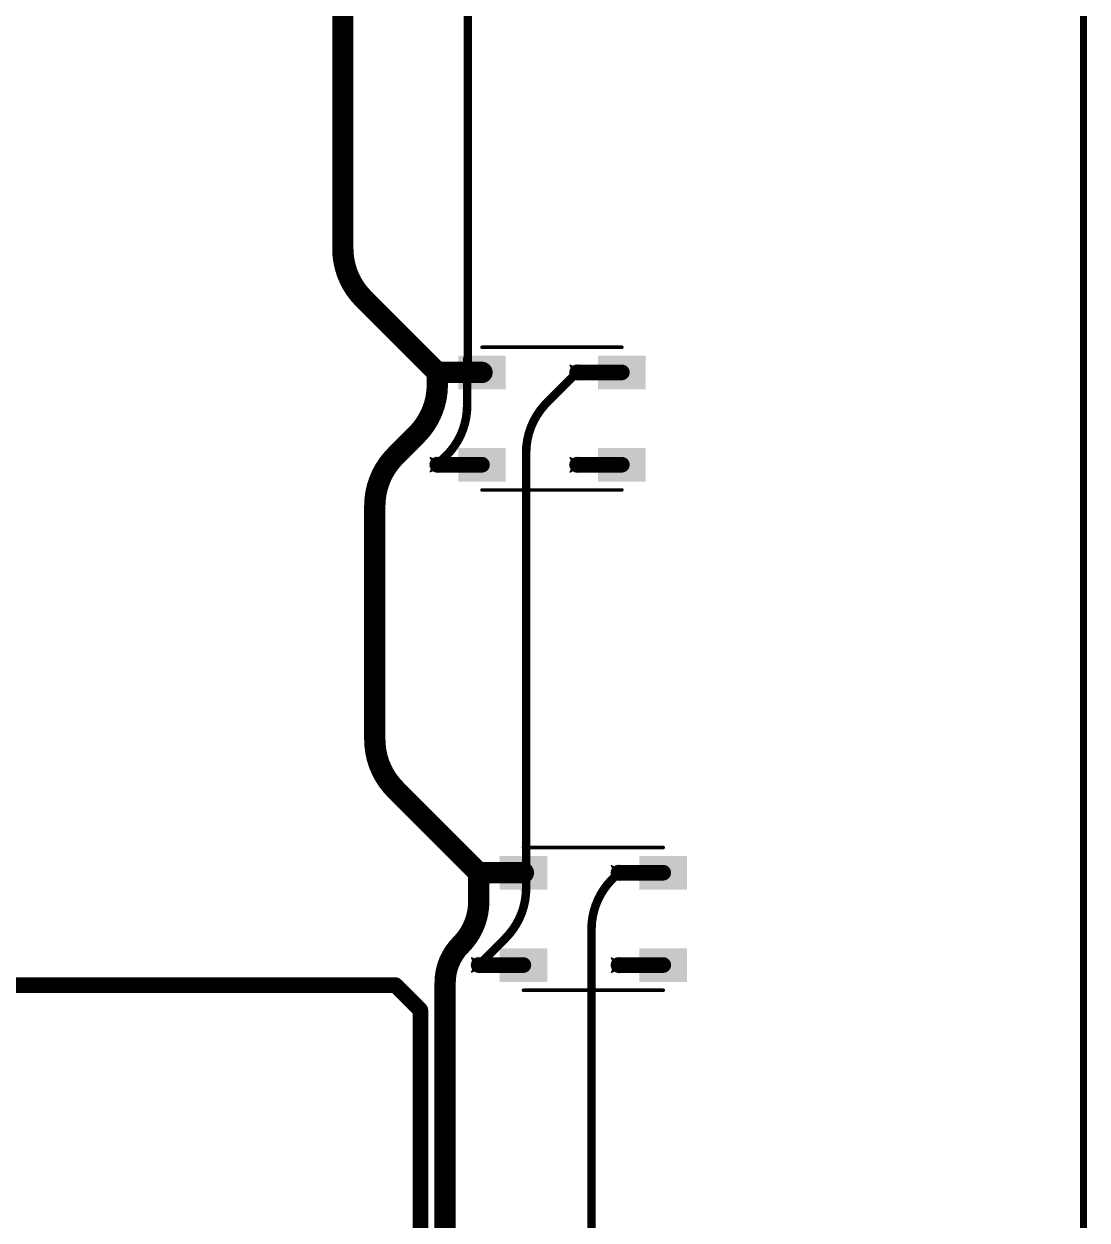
# Model space of a CAD drawing. Header units: inches. Extents: x -11 to 1110, y -7 to 455.
# Drawn here: x 666.12 to 704.13, y 138.9 to 181.66 of the extents above; entities that cross this region are included whole.
import ezdxf

# ---------------------------------------------------------------- set-up
doc = ezdxf.new("R2010")
doc.units = ezdxf.units.IN
for name, color, linetype in [('Board_outline', 216, 'Continuous'), ('Bottom Layer', 5, 'Continuous'), ('Drill Drawing', 1, 'Continuous'), ('Top Layer', 1, 'Continuous'), ('Top Overlay', 2, 'Continuous'), ('Top Paste', 8, 'Continuous'), ('Top Solder', 216, 'Continuous'), ('Via Holes', 16, 'Continuous')]:
    doc.layers.add(name, color=color, linetype=linetype)

# ---------------------------------------------------------------- blocks, each defined once
blk = doc.blocks.new('WS2812B_B_W_167')
at = {"layer": 'Top Layer'}
for points in [[(-3.24999985, 2.15000078), (-1.75000031, 2.15000078), (-1.75000031, 1.15000278), (-3.24999985, 1.15000278)], [(3.24999985, 1.15000278), (1.75000031, 1.15000278), (1.75000031, 2.15000078), (3.24999985, 2.15000078)], [(-3.24999985, -1.15000024), (-1.75000031, -1.15000024), (-1.75000031, -2.14999824), (-3.24999985, -2.14999824)], [(1.75000031, -1.15000024), (3.24999985, -1.15000024), (3.24999985, -2.14999824), (1.75000031, -2.14999824)]]:
    blk.add_hatch(color=1, dxfattribs=at).paths.add_polyline_path(points)
at = {"layer": 'Top Paste'}
for points in [[(-3.24999985, 2.15000078), (-1.75000031, 2.15000078), (-1.75000031, 1.15000278), (-3.24999985, 1.15000278)], [(3.24999985, 1.15000278), (1.75000031, 1.15000278), (1.75000031, 2.15000078), (3.24999985, 2.15000078)], [(-3.24999985, -1.15000024), (-1.75000031, -1.15000024), (-1.75000031, -2.14999824), (-3.24999985, -2.14999824)], [(1.75000031, -1.15000024), (3.24999985, -1.15000024), (3.24999985, -2.14999824), (1.75000031, -2.14999824)]]:
    blk.add_hatch(color=8, dxfattribs=at).paths.add_polyline_path(points)
at = {"layer": 'Top Solder'}
for points in [[(-3.35159985, 2.25160078), (-1.64840031, 2.25160078), (-1.64840031, 1.04840278), (-3.35159985, 1.04840278)], [(3.35159985, 1.04840278), (1.64840031, 1.04840278), (1.64840031, 2.25160078), (3.35159985, 2.25160078)], [(-3.35159985, -1.04840024), (-1.64840031, -1.04840024), (-1.64840031, -2.25159824), (-3.35159985, -2.25159824)], [(1.64840031, -1.04840024), (3.35159985, -1.04840024), (3.35159985, -2.25159824), (1.64840031, -2.25159824)]]:
    blk.add_hatch(color=216, dxfattribs=at).paths.add_polyline_path(points)
at = {"layer": 'Top Overlay'}
for points in [[(-2.50000008, 2.55080008, 0.127, 0.127, 0), (2.50000008, 2.55080008, 0.127, 0.127, 0)], [(-3.556, 1.8034, 0.254, 0.254, 0), (-3.429, 1.6764, 0.254, 0.254, 0)], [(-3.556, 1.5494, 0.254, 0.254, 0), (-3.556, 1.8034, 0.254, 0.254, 0)], [(-3.556, 1.5494, 0.254, 0.254, 0), (-3.429, 1.6764, 0.254, 0.254, 0)], [(-2.50000008, -2.55079754, 0.127, 0.127, 0), (2.50000008, -2.55079754, 0.127, 0.127, 0)]]:
    blk.add_lwpolyline(points, format="xyseb", dxfattribs=at)
for points in [[(-2.53175008, 2.55080008, 0.0635, 0.0635, 1), (-2.46825008, 2.55080008, 0.0635, 0.0635, 1)], [(2.46825008, 2.55080008, 0.0635, 0.0635, 1), (2.53175008, 2.55080008, 0.0635, 0.0635, 1)], [(-3.619499999999999, 1.8034, 0.127, 0.127, 1), (-3.4925, 1.8034, 0.127, 0.127, 1)], [(-3.619499999999999, 1.8034, 0.127, 0.127, 1), (-3.4925, 1.8034, 0.127, 0.127, 1)], [(-3.4925, 1.6764, 0.127, 0.127, 1), (-3.3655, 1.6764, 0.127, 0.127, 1)], [(-3.4925, 1.6764, 0.127, 0.127, 1), (-3.3655, 1.6764, 0.127, 0.127, 1)], [(-3.619499999999999, 1.5494, 0.127, 0.127, 1), (-3.4925, 1.5494, 0.127, 0.127, 1)], [(-3.619499999999999, 1.5494, 0.127, 0.127, 1), (-3.4925, 1.5494, 0.127, 0.127, 1)], [(-2.53175008, -2.55079754, 0.0635, 0.0635, 1), (-2.46825008, -2.55079754, 0.0635, 0.0635, 1)], [(2.46825008, -2.55079754, 0.0635, 0.0635, 1), (2.53175008, -2.55079754, 0.0635, 0.0635, 1)]]:
    blk.add_lwpolyline(points, format="xyseb", close=True, dxfattribs=at)
blk = doc.blocks.new('WS2812B_B_W_176')
at = {"layer": 'Top Layer'}
for points in [[(-3.24999985, 2.15000078), (-1.75000031, 2.15000078), (-1.75000031, 1.15000278), (-3.24999985, 1.15000278)], [(3.24999985, 1.15000278), (1.75000031, 1.15000278), (1.75000031, 2.15000078), (3.24999985, 2.15000078)], [(-3.24999985, -1.15000024), (-1.75000031, -1.15000024), (-1.75000031, -2.14999824), (-3.24999985, -2.14999824)], [(1.75000031, -1.15000024), (3.24999985, -1.15000024), (3.24999985, -2.14999824), (1.75000031, -2.14999824)]]:
    blk.add_hatch(color=1, dxfattribs=at).paths.add_polyline_path(points)
at = {"layer": 'Top Paste'}
for points in [[(-3.24999985, 2.15000078), (-1.75000031, 2.15000078), (-1.75000031, 1.15000278), (-3.24999985, 1.15000278)], [(3.24999985, 1.15000278), (1.75000031, 1.15000278), (1.75000031, 2.15000078), (3.24999985, 2.15000078)], [(-3.24999985, -1.15000024), (-1.75000031, -1.15000024), (-1.75000031, -2.14999824), (-3.24999985, -2.14999824)], [(1.75000031, -1.15000024), (3.24999985, -1.15000024), (3.24999985, -2.14999824), (1.75000031, -2.14999824)]]:
    blk.add_hatch(color=8, dxfattribs=at).paths.add_polyline_path(points)
at = {"layer": 'Top Solder'}
for points in [[(-3.35159985, 2.25160078), (-1.64840031, 2.25160078), (-1.64840031, 1.04840278), (-3.35159985, 1.04840278)], [(3.35159985, 1.04840278), (1.64840031, 1.04840278), (1.64840031, 2.25160078), (3.35159985, 2.25160078)], [(-3.35159985, -1.04840024), (-1.64840031, -1.04840024), (-1.64840031, -2.25159824), (-3.35159985, -2.25159824)], [(1.64840031, -1.04840024), (3.35159985, -1.04840024), (3.35159985, -2.25159824), (1.64840031, -2.25159824)]]:
    blk.add_hatch(color=216, dxfattribs=at).paths.add_polyline_path(points)
at = {"layer": 'Top Overlay'}
for points in [[(-2.50000008, 2.55080008, 0.127, 0.127, 0), (2.50000008, 2.55080008, 0.127, 0.127, 0)], [(-3.556, 1.8034, 0.254, 0.254, 0), (-3.429, 1.6764, 0.254, 0.254, 0)], [(-3.556, 1.5494, 0.254, 0.254, 0), (-3.556, 1.8034, 0.254, 0.254, 0)], [(-3.556, 1.5494, 0.254, 0.254, 0), (-3.429, 1.6764, 0.254, 0.254, 0)], [(-2.50000008, -2.55079754, 0.127, 0.127, 0), (2.50000008, -2.55079754, 0.127, 0.127, 0)]]:
    blk.add_lwpolyline(points, format="xyseb", dxfattribs=at)
for points in [[(-2.53175008, 2.55080008, 0.0635, 0.0635, 1), (-2.46825008, 2.55080008, 0.0635, 0.0635, 1)], [(2.46825008, 2.55080008, 0.0635, 0.0635, 1), (2.53175008, 2.55080008, 0.0635, 0.0635, 1)], [(-3.619499999999999, 1.8034, 0.127, 0.127, 1), (-3.4925, 1.8034, 0.127, 0.127, 1)], [(-3.619499999999999, 1.8034, 0.127, 0.127, 1), (-3.4925, 1.8034, 0.127, 0.127, 1)], [(-3.4925, 1.6764, 0.127, 0.127, 1), (-3.3655, 1.6764, 0.127, 0.127, 1)], [(-3.4925, 1.6764, 0.127, 0.127, 1), (-3.3655, 1.6764, 0.127, 0.127, 1)], [(-3.619499999999999, 1.5494, 0.127, 0.127, 1), (-3.4925, 1.5494, 0.127, 0.127, 1)], [(-3.619499999999999, 1.5494, 0.127, 0.127, 1), (-3.4925, 1.5494, 0.127, 0.127, 1)], [(-2.53175008, -2.55079754, 0.0635, 0.0635, 1), (-2.46825008, -2.55079754, 0.0635, 0.0635, 1)], [(2.46825008, -2.55079754, 0.0635, 0.0635, 1), (2.53175008, -2.55079754, 0.0635, 0.0635, 1)]]:
    blk.add_lwpolyline(points, format="xyseb", close=True, dxfattribs=at)

msp = doc.modelspace()

# ---------------------------------------------------------------- hatches: boundary and pattern name
at = {"layer": 'Bottom Layer'}
h = msp.add_hatch(color=5, dxfattribs=at)
edge = h.paths.add_edge_path()
edge.add_arc((680.89922748, 169.19984702), 0.2999994, 0, 360)
h = msp.add_hatch(color=5, dxfattribs=at)
edge = h.paths.add_edge_path()
edge.add_arc((685.8992276399999, 169.20662882), 0.2999994, 0, 360)
h = msp.add_hatch(color=5, dxfattribs=at)
edge = h.paths.add_edge_path()
edge.add_arc((680.89922748, 165.9066278), 0.2999994, 0, 360)
h = msp.add_hatch(color=5, dxfattribs=at)
edge = h.paths.add_edge_path()
edge.add_arc((685.8992276399999, 165.899846), 0.2999994, 0, 360)
h = msp.add_hatch(color=5, dxfattribs=at)
edge = h.paths.add_edge_path()
edge.add_arc((682.37858698, 151.3163598), 0.2999994, 0, 360)
h = msp.add_hatch(color=5, dxfattribs=at)
edge = h.paths.add_edge_path()
edge.add_arc((687.3785871399999, 151.3163598), 0.2999994, 0, 360)
h = msp.add_hatch(color=5, dxfattribs=at)
edge = h.paths.add_edge_path()
edge.add_arc((682.37858698, 148.02314058), 0.2999994, 0, 360)
h = msp.add_hatch(color=5, dxfattribs=at)
edge = h.paths.add_edge_path()
edge.add_arc((687.3785871399999, 148.01635878), 0.2999994, 0, 360)
at = {"layer": 'Top Layer'}
h = msp.add_hatch(color=1, dxfattribs=at)
edge = h.paths.add_edge_path()
edge.add_arc((680.89922748, 169.19984702), 0.2999994, 0, 360)
h = msp.add_hatch(color=1, dxfattribs=at)
edge = h.paths.add_edge_path()
edge.add_arc((685.8992276399999, 169.20662882), 0.2999994, 0, 360)
h = msp.add_hatch(color=1, dxfattribs=at)
edge = h.paths.add_edge_path()
edge.add_arc((680.89922748, 165.9066278), 0.2999994, 0, 360)
h = msp.add_hatch(color=1, dxfattribs=at)
edge = h.paths.add_edge_path()
edge.add_arc((685.8992276399999, 165.899846), 0.2999994, 0, 360)
h = msp.add_hatch(color=1, dxfattribs=at)
edge = h.paths.add_edge_path()
edge.add_arc((682.37858698, 151.3163598), 0.2999994, 0, 360)
h = msp.add_hatch(color=1, dxfattribs=at)
edge = h.paths.add_edge_path()
edge.add_arc((687.3785871399999, 151.3163598), 0.2999994, 0, 360)
h = msp.add_hatch(color=1, dxfattribs=at)
edge = h.paths.add_edge_path()
edge.add_arc((682.37858698, 148.02314058), 0.2999994, 0, 360)
h = msp.add_hatch(color=1, dxfattribs=at)
edge = h.paths.add_edge_path()
edge.add_arc((687.3785871399999, 148.01635878), 0.2999994, 0, 360)
at = {"layer": 'Via Holes'}
h = msp.add_hatch(color=7, dxfattribs=at)
edge = h.paths.add_edge_path()
edge.add_arc((680.89922748, 169.19984702), 0.1499997, 0, 360)
h = msp.add_hatch(color=7, dxfattribs=at)
edge = h.paths.add_edge_path()
edge.add_arc((685.8992276399999, 169.20662882), 0.1499997, 0, 360)
h = msp.add_hatch(color=7, dxfattribs=at)
edge = h.paths.add_edge_path()
edge.add_arc((680.89922748, 165.9066278), 0.1499997, 0, 360)
h = msp.add_hatch(color=7, dxfattribs=at)
edge = h.paths.add_edge_path()
edge.add_arc((685.8992276399999, 165.899846), 0.1499997, 0, 360)
h = msp.add_hatch(color=7, dxfattribs=at)
edge = h.paths.add_edge_path()
edge.add_arc((682.37858698, 151.3163598), 0.1499997, 0, 360)
h = msp.add_hatch(color=7, dxfattribs=at)
edge = h.paths.add_edge_path()
edge.add_arc((687.3785871399999, 151.3163598), 0.1499997, 0, 360)
h = msp.add_hatch(color=7, dxfattribs=at)
edge = h.paths.add_edge_path()
edge.add_arc((682.37858698, 148.02314058), 0.1499997, 0, 360)
h = msp.add_hatch(color=7, dxfattribs=at)
edge = h.paths.add_edge_path()
edge.add_arc((687.3785871399999, 148.01635878), 0.1499997, 0, 360)

# ---------------------------------------------------------------- linework, layer by layer
at = {"layer": 'Board_outline'}
msp.add_lwpolyline([(703.99999916, 0, 0.254, 0.254, 0), (703.99999916, 369.9999991399999, 0.254, 0.254, 0)], format="xyseb", dxfattribs=at)
at = {"layer": 'Bottom Layer'}
for points in [[(677.5196, 173.63157806, 0.7619999999999999, 0.7619999999999999, 0), (677.5196, 184.96714086, 0.7619999999999999, 0.7619999999999999, 0)], [(681.99, 169.6212, 0.3048, 0.3048, 0), (681.99, 184.4443225, 0.3048, 0.3048, 0)], [(678.26354822, 171.83552628, 0.7619999999999999, 0.7619999999999999, -0.198912367379658), (677.5196, 173.63157806, 0.7619999999999999, 0.7619999999999999, 0)], [(678.26354822, 171.83552628, 0.7619999999999999, 0.7619999999999999, 0), (680.89922748, 169.19984702, 0.7619999999999999, 0.7619999999999999, 0)], [(681.9646, 168.02410388, 0.3048, 0.3048, 0), (681.9646, 169.68252068, 0.3048, 0.3048, 0)], [(681.99, 169.6212, 0.3048, 0.3048, -0.198912367379658), (681.9646, 169.68252068, 0.3048, 0.3048, 0)], [(680.89922748, 168.76973104, 0.7619999999999999, 0.7619999999999999, 0), (680.89922748, 169.19984702, 0.7619999999999999, 0.7619999999999999, 0)], [(684.81674822, 168.1241494, 0.3048, 0.3048, 0), (685.8992276399999, 169.20662882, 0.3048, 0.3048, 0)], [(680.89922748, 168.76973104, 0.7619999999999999, 0.7619999999999999, -0.198912367379658), (680.1552792599999, 166.97367926, 0.7619999999999999, 0.7619999999999999, 0)], [(681.9646, 168.02410388, 0.3048, 0.3048, -0.198912367379658), (681.22065178, 166.2280521, 0.3048, 0.3048, 0)], [(684.0727999999999, 166.32809762, 0.3048, 0.3048, -0.1870053253833111), (684.73619974, 168.03981378, 0.3048, 0.3048, 0)], [(684.73619974, 168.03981378, 0.3048, 0.3048, -0.0006177255066691078), (684.74043392, 168.0444442, 0.3048, 0.3048, 0)], [(684.74043392, 168.0444442, 0.3048, 0.3048, -0.01086220972971773), (684.81674822, 168.1241494, 0.3048, 0.3048, 0)], [(679.40654822, 166.22494822, 0.7619999999999999, 0.7619999999999999, 0), (680.1552792599999, 166.97367926, 0.7619999999999999, 0.7619999999999999, 0)], [(678.6626, 164.42889644, 0.7619999999999999, 0.7619999999999999, -0.198912367379658), (679.40654822, 166.22494822, 0.7619999999999999, 0.7619999999999999, 0)], [(680.89922748, 165.9066278, 0.3048, 0.3048, 0), (681.22065178, 166.2280521, 0.3048, 0.3048, 0)], [(684.0727999999999, 150.76945716, 0.3048, 0.3048, 0), (684.0727999999999, 166.32809762, 0.3048, 0.3048, 0)], [(678.6626, 156.08445034, 0.7619999999999999, 0.7619999999999999, 0), (678.6626, 164.42889644, 0.7619999999999999, 0.7619999999999999, 0)], [(679.40654822, 154.28839856, 0.7619999999999999, 0.7619999999999999, -0.198912367379658), (678.6626, 156.08445034, 0.7619999999999999, 0.7619999999999999, 0)], [(679.40654822, 154.28839856, 0.7619999999999999, 0.7619999999999999, 0), (682.37858698, 151.3163598, 0.7619999999999999, 0.7619999999999999, 0)], [(682.37858698, 150.2937431, 0.7619999999999999, 0.7619999999999999, 0), (682.37858698, 151.3163598, 0.7619999999999999, 0.7619999999999999, 0)], [(687.15354822, 151.09132088, 0.3048, 0.3048, 0), (687.3785871399999, 151.3163598, 0.3048, 0.3048, 0)], [(686.4096, 149.2952691, 0.3048, 0.3048, -0.198912367379658), (687.15354822, 151.09132088, 0.3048, 0.3048, 0)], [(682.37858698, 150.2937431, 0.7619999999999999, 0.7619999999999999, -0.198912367379658), (681.736, 148.7424, 0.7619999999999999, 0.7619999999999999, 0)], [(684.0727999999999, 150.76945716, 0.3048, 0.3048, -0.198912367379658), (683.3288517799999, 148.97340538, 0.3048, 0.3048, 0)], [(686.4096, 132.1816, 0.3048, 0.3048, 0), (686.4096, 149.2952691, 0.3048, 0.3048, 0)], [(681.1772, 147.39333742, 0.7619999999999999, 0.7619999999999999, -0.198912367379658), (681.736, 148.7424, 0.7619999999999999, 0.7619999999999999, 0)], [(682.37858698, 148.02314058, 0.3048, 0.3048, 0), (683.3288517799999, 148.97340538, 0.3048, 0.3048, 0)], [(681.1772, 136.35600618, 0.7619999999999999, 0.7619999999999999, 0), (681.1772, 147.39333742, 0.7619999999999999, 0.7619999999999999, 0)]]:
    msp.add_lwpolyline(points, format="xyseb", dxfattribs=at)
for points in [[(677.3290999999999, 173.63157806, 0.3809999999999999, 0.3809999999999999, 1), (677.7101, 173.63157806, 0.3809999999999999, 0.3809999999999999, 1)], [(677.3290999999999, 173.63157806, 0.3809999999999999, 0.3809999999999999, 1), (677.7101, 173.63157806, 0.3809999999999999, 0.3809999999999999, 1)], [(678.07304822, 171.83552628, 0.3809999999999999, 0.3809999999999999, 1), (678.4540482199999, 171.83552628, 0.3809999999999999, 0.3809999999999999, 1)], [(678.07304822, 171.83552628, 0.3809999999999999, 0.3809999999999999, 1), (678.4540482199999, 171.83552628, 0.3809999999999999, 0.3809999999999999, 1)], [(681.8883999999999, 169.68252068, 0.1524, 0.1524, 1), (682.0408, 169.68252068, 0.1524, 0.1524, 1)], [(681.8883999999999, 169.68252068, 0.1524, 0.1524, 1), (682.0408, 169.68252068, 0.1524, 0.1524, 1)], [(681.9138, 169.6212, 0.1524, 0.1524, 1), (682.0662, 169.6212, 0.1524, 0.1524, 1)], [(681.9138, 169.6212, 0.1524, 0.1524, 1), (682.0662, 169.6212, 0.1524, 0.1524, 1)], [(680.70872748, 169.19984702, 0.3809999999999999, 0.3809999999999999, 1), (681.08972748, 169.19984702, 0.3809999999999999, 0.3809999999999999, 1)], [(680.70872748, 169.19984702, 0.3809999999999999, 0.3809999999999999, 1), (681.08972748, 169.19984702, 0.3809999999999999, 0.3809999999999999, 1)], [(685.82302764, 169.20662882, 0.1524, 0.1524, 1), (685.97542764, 169.20662882, 0.1524, 0.1524, 1)], [(680.70872748, 168.76973104, 0.3809999999999999, 0.3809999999999999, 1), (681.08972748, 168.76973104, 0.3809999999999999, 0.3809999999999999, 1)], [(680.70872748, 168.76973104, 0.3809999999999999, 0.3809999999999999, 1), (681.08972748, 168.76973104, 0.3809999999999999, 0.3809999999999999, 1)], [(681.8883999999999, 168.02410388, 0.1524, 0.1524, 1), (682.0408, 168.02410388, 0.1524, 0.1524, 1)], [(681.8883999999999, 168.02410388, 0.1524, 0.1524, 1), (682.0408, 168.02410388, 0.1524, 0.1524, 1)], [(684.65999974, 168.03981378, 0.1524, 0.1524, 1), (684.8123997399999, 168.03981378, 0.1524, 0.1524, 1)], [(684.65999974, 168.03981378, 0.1524, 0.1524, 1), (684.8123997399999, 168.03981378, 0.1524, 0.1524, 1)], [(684.66423392, 168.0444442, 0.1524, 0.1524, 1), (684.81663392, 168.0444442, 0.1524, 0.1524, 1)], [(684.66423392, 168.0444442, 0.1524, 0.1524, 1), (684.81663392, 168.0444442, 0.1524, 0.1524, 1)], [(684.7405482199999, 168.1241494, 0.1524, 0.1524, 1), (684.89294822, 168.1241494, 0.1524, 0.1524, 1)], [(684.7405482199999, 168.1241494, 0.1524, 0.1524, 1), (684.89294822, 168.1241494, 0.1524, 0.1524, 1)], [(679.96477926, 166.97367926, 0.3809999999999999, 0.3809999999999999, 1), (680.34577926, 166.97367926, 0.3809999999999999, 0.3809999999999999, 1)], [(679.96477926, 166.97367926, 0.3809999999999999, 0.3809999999999999, 1), (680.34577926, 166.97367926, 0.3809999999999999, 0.3809999999999999, 1)], [(679.21604822, 166.22494822, 0.3809999999999999, 0.3809999999999999, 1), (679.5970482199999, 166.22494822, 0.3809999999999999, 0.3809999999999999, 1)], [(679.21604822, 166.22494822, 0.3809999999999999, 0.3809999999999999, 1), (679.5970482199999, 166.22494822, 0.3809999999999999, 0.3809999999999999, 1)], [(681.14445178, 166.2280521, 0.1524, 0.1524, 1), (681.2968517799999, 166.2280521, 0.1524, 0.1524, 1)], [(681.14445178, 166.2280521, 0.1524, 0.1524, 1), (681.2968517799999, 166.2280521, 0.1524, 0.1524, 1)], [(683.9966, 166.32809762, 0.1524, 0.1524, 1), (684.1489999999999, 166.32809762, 0.1524, 0.1524, 1)], [(683.9966, 166.32809762, 0.1524, 0.1524, 1), (684.1489999999999, 166.32809762, 0.1524, 0.1524, 1)], [(680.82302748, 165.9066278, 0.1524, 0.1524, 1), (680.9754274799999, 165.9066278, 0.1524, 0.1524, 1)], [(678.4721, 164.42889644, 0.3809999999999999, 0.3809999999999999, 1), (678.8531, 164.42889644, 0.3809999999999999, 0.3809999999999999, 1)], [(678.4721, 164.42889644, 0.3809999999999999, 0.3809999999999999, 1), (678.8531, 164.42889644, 0.3809999999999999, 0.3809999999999999, 1)], [(678.4721, 156.08445034, 0.3809999999999999, 0.3809999999999999, 1), (678.8531, 156.08445034, 0.3809999999999999, 0.3809999999999999, 1)], [(678.4721, 156.08445034, 0.3809999999999999, 0.3809999999999999, 1), (678.8531, 156.08445034, 0.3809999999999999, 0.3809999999999999, 1)], [(679.21604822, 154.28839856, 0.3809999999999999, 0.3809999999999999, 1), (679.5970482199999, 154.28839856, 0.3809999999999999, 0.3809999999999999, 1)], [(679.21604822, 154.28839856, 0.3809999999999999, 0.3809999999999999, 1), (679.5970482199999, 154.28839856, 0.3809999999999999, 0.3809999999999999, 1)], [(682.18808698, 151.3163598, 0.3809999999999999, 0.3809999999999999, 1), (682.56908698, 151.3163598, 0.3809999999999999, 0.3809999999999999, 1)], [(682.18808698, 151.3163598, 0.3809999999999999, 0.3809999999999999, 1), (682.56908698, 151.3163598, 0.3809999999999999, 0.3809999999999999, 1)], [(687.30238714, 151.3163598, 0.1524, 0.1524, 1), (687.4547871399999, 151.3163598, 0.1524, 0.1524, 1)], [(687.07734822, 151.09132088, 0.1524, 0.1524, 1), (687.2297482199999, 151.09132088, 0.1524, 0.1524, 1)], [(687.07734822, 151.09132088, 0.1524, 0.1524, 1), (687.2297482199999, 151.09132088, 0.1524, 0.1524, 1)], [(682.18808698, 150.2937431, 0.3809999999999999, 0.3809999999999999, 1), (682.56908698, 150.2937431, 0.3809999999999999, 0.3809999999999999, 1)], [(682.18808698, 150.2937431, 0.3809999999999999, 0.3809999999999999, 1), (682.56908698, 150.2937431, 0.3809999999999999, 0.3809999999999999, 1)], [(683.9966, 150.76945716, 0.1524, 0.1524, 1), (684.1489999999999, 150.76945716, 0.1524, 0.1524, 1)], [(683.9966, 150.76945716, 0.1524, 0.1524, 1), (684.1489999999999, 150.76945716, 0.1524, 0.1524, 1)], [(686.3334, 149.2952691, 0.1524, 0.1524, 1), (686.4858, 149.2952691, 0.1524, 0.1524, 1)], [(686.3334, 149.2952691, 0.1524, 0.1524, 1), (686.4858, 149.2952691, 0.1524, 0.1524, 1)], [(681.5455, 148.7424, 0.3809999999999999, 0.3809999999999999, 1), (681.9264999999999, 148.7424, 0.3809999999999999, 0.3809999999999999, 1)], [(681.5455, 148.7424, 0.3809999999999999, 0.3809999999999999, 1), (681.9264999999999, 148.7424, 0.3809999999999999, 0.3809999999999999, 1)], [(683.25265178, 148.97340538, 0.1524, 0.1524, 1), (683.40505178, 148.97340538, 0.1524, 0.1524, 1)], [(683.25265178, 148.97340538, 0.1524, 0.1524, 1), (683.40505178, 148.97340538, 0.1524, 0.1524, 1)], [(682.3023869799999, 148.02314058, 0.1524, 0.1524, 1), (682.45478698, 148.02314058, 0.1524, 0.1524, 1)], [(680.9867, 147.39333742, 0.3809999999999999, 0.3809999999999999, 1), (681.3677, 147.39333742, 0.3809999999999999, 0.3809999999999999, 1)], [(680.9867, 147.39333742, 0.3809999999999999, 0.3809999999999999, 1), (681.3677, 147.39333742, 0.3809999999999999, 0.3809999999999999, 1)]]:
    msp.add_lwpolyline(points, format="xyseb", close=True, dxfattribs=at)
at = {"layer": 'Drill Drawing'}
for points in [[(680.64522748, 169.45384702, 0.0508, 0.0508, 0), (680.89922748, 169.32684702, 0.0508, 0.0508, 0)], [(680.64522748, 169.45384702, 0.0508, 0.0508, 0), (680.77222748, 169.19984702, 0.0508, 0.0508, 0)], [(680.89922748, 169.32684702, 0.0508, 0.0508, 0), (681.1532274799999, 169.45384702, 0.0508, 0.0508, 0)], [(681.02622748, 169.19984702, 0.0508, 0.0508, 0), (681.1532274799999, 169.45384702, 0.0508, 0.0508, 0)], [(685.6452276399999, 169.46062882, 0.0508, 0.0508, 0), (685.8992276399999, 169.33362882, 0.0508, 0.0508, 0)], [(685.6452276399999, 169.46062882, 0.0508, 0.0508, 0), (685.77222764, 169.20662882, 0.0508, 0.0508, 0)], [(685.8992276399999, 169.33362882, 0.0508, 0.0508, 0), (686.15322764, 169.46062882, 0.0508, 0.0508, 0)], [(686.02622764, 169.20662882, 0.0508, 0.0508, 0), (686.15322764, 169.46062882, 0.0508, 0.0508, 0)], [(680.64522748, 168.94584702, 0.0508, 0.0508, 0), (680.77222748, 169.19984702, 0.0508, 0.0508, 0)], [(680.64522748, 168.94584702, 0.0508, 0.0508, 0), (680.89922748, 169.07284702, 0.0508, 0.0508, 0)], [(680.89922748, 169.07284702, 0.0508, 0.0508, 0), (681.1532274799999, 168.94584702, 0.0508, 0.0508, 0)], [(681.02622748, 169.19984702, 0.0508, 0.0508, 0), (681.1532274799999, 168.94584702, 0.0508, 0.0508, 0)], [(685.6452276399999, 168.95262882, 0.0508, 0.0508, 0), (685.77222764, 169.20662882, 0.0508, 0.0508, 0)], [(685.6452276399999, 168.95262882, 0.0508, 0.0508, 0), (685.8992276399999, 169.07962882, 0.0508, 0.0508, 0)], [(685.8992276399999, 169.07962882, 0.0508, 0.0508, 0), (686.15322764, 168.95262882, 0.0508, 0.0508, 0)], [(686.02622764, 169.20662882, 0.0508, 0.0508, 0), (686.15322764, 168.95262882, 0.0508, 0.0508, 0)], [(680.64522748, 166.1606278, 0.0508, 0.0508, 0), (680.89922748, 166.0336278, 0.0508, 0.0508, 0)], [(680.64522748, 166.1606278, 0.0508, 0.0508, 0), (680.77222748, 165.9066278, 0.0508, 0.0508, 0)], [(680.64522748, 165.6526278, 0.0508, 0.0508, 0), (680.77222748, 165.9066278, 0.0508, 0.0508, 0)], [(680.89922748, 166.0336278, 0.0508, 0.0508, 0), (681.1532274799999, 166.1606278, 0.0508, 0.0508, 0)], [(681.02622748, 165.9066278, 0.0508, 0.0508, 0), (681.1532274799999, 166.1606278, 0.0508, 0.0508, 0)], [(681.02622748, 165.9066278, 0.0508, 0.0508, 0), (681.1532274799999, 165.6526278, 0.0508, 0.0508, 0)], [(685.6452276399999, 166.153846, 0.0508, 0.0508, 0), (685.8992276399999, 166.026846, 0.0508, 0.0508, 0)], [(685.6452276399999, 166.153846, 0.0508, 0.0508, 0), (685.77222764, 165.899846, 0.0508, 0.0508, 0)], [(685.6452276399999, 165.645846, 0.0508, 0.0508, 0), (685.77222764, 165.899846, 0.0508, 0.0508, 0)], [(685.8992276399999, 166.026846, 0.0508, 0.0508, 0), (686.15322764, 166.153846, 0.0508, 0.0508, 0)], [(686.02622764, 165.899846, 0.0508, 0.0508, 0), (686.15322764, 166.153846, 0.0508, 0.0508, 0)], [(686.02622764, 165.899846, 0.0508, 0.0508, 0), (686.15322764, 165.645846, 0.0508, 0.0508, 0)], [(680.64522748, 165.6526278, 0.0508, 0.0508, 0), (680.89922748, 165.7796278, 0.0508, 0.0508, 0)], [(680.89922748, 165.7796278, 0.0508, 0.0508, 0), (681.1532274799999, 165.6526278, 0.0508, 0.0508, 0)], [(685.6452276399999, 165.645846, 0.0508, 0.0508, 0), (685.8992276399999, 165.772846, 0.0508, 0.0508, 0)], [(685.8992276399999, 165.772846, 0.0508, 0.0508, 0), (686.15322764, 165.645846, 0.0508, 0.0508, 0)], [(682.1245869799999, 151.5703598, 0.0508, 0.0508, 0), (682.37858698, 151.4433598, 0.0508, 0.0508, 0)], [(682.1245869799999, 151.5703598, 0.0508, 0.0508, 0), (682.25158698, 151.3163598, 0.0508, 0.0508, 0)], [(682.37858698, 151.4433598, 0.0508, 0.0508, 0), (682.6325869799999, 151.5703598, 0.0508, 0.0508, 0)], [(682.50558698, 151.3163598, 0.0508, 0.0508, 0), (682.6325869799999, 151.5703598, 0.0508, 0.0508, 0)], [(687.12458714, 151.5703598, 0.0508, 0.0508, 0), (687.3785871399999, 151.4433598, 0.0508, 0.0508, 0)], [(687.12458714, 151.5703598, 0.0508, 0.0508, 0), (687.25158714, 151.3163598, 0.0508, 0.0508, 0)], [(687.3785871399999, 151.4433598, 0.0508, 0.0508, 0), (687.6325871399999, 151.5703598, 0.0508, 0.0508, 0)], [(687.50558714, 151.3163598, 0.0508, 0.0508, 0), (687.6325871399999, 151.5703598, 0.0508, 0.0508, 0)], [(682.1245869799999, 151.0623598, 0.0508, 0.0508, 0), (682.25158698, 151.3163598, 0.0508, 0.0508, 0)], [(682.1245869799999, 151.0623598, 0.0508, 0.0508, 0), (682.37858698, 151.1893598, 0.0508, 0.0508, 0)], [(682.37858698, 151.1893598, 0.0508, 0.0508, 0), (682.6325869799999, 151.0623598, 0.0508, 0.0508, 0)], [(682.50558698, 151.3163598, 0.0508, 0.0508, 0), (682.6325869799999, 151.0623598, 0.0508, 0.0508, 0)], [(687.12458714, 151.0623598, 0.0508, 0.0508, 0), (687.25158714, 151.3163598, 0.0508, 0.0508, 0)], [(687.12458714, 151.0623598, 0.0508, 0.0508, 0), (687.3785871399999, 151.1893598, 0.0508, 0.0508, 0)], [(687.3785871399999, 151.1893598, 0.0508, 0.0508, 0), (687.6325871399999, 151.0623598, 0.0508, 0.0508, 0)], [(687.50558714, 151.3163598, 0.0508, 0.0508, 0), (687.6325871399999, 151.0623598, 0.0508, 0.0508, 0)], [(682.1245869799999, 148.27714058, 0.0508, 0.0508, 0), (682.37858698, 148.15014058, 0.0508, 0.0508, 0)], [(682.1245869799999, 148.27714058, 0.0508, 0.0508, 0), (682.25158698, 148.02314058, 0.0508, 0.0508, 0)], [(682.1245869799999, 147.76914058, 0.0508, 0.0508, 0), (682.25158698, 148.02314058, 0.0508, 0.0508, 0)], [(682.37858698, 148.15014058, 0.0508, 0.0508, 0), (682.6325869799999, 148.27714058, 0.0508, 0.0508, 0)], [(682.50558698, 148.02314058, 0.0508, 0.0508, 0), (682.6325869799999, 148.27714058, 0.0508, 0.0508, 0)], [(682.50558698, 148.02314058, 0.0508, 0.0508, 0), (682.6325869799999, 147.76914058, 0.0508, 0.0508, 0)], [(687.12458714, 148.27035878, 0.0508, 0.0508, 0), (687.3785871399999, 148.14335878, 0.0508, 0.0508, 0)], [(687.12458714, 148.27035878, 0.0508, 0.0508, 0), (687.25158714, 148.01635878, 0.0508, 0.0508, 0)], [(687.12458714, 147.76235878, 0.0508, 0.0508, 0), (687.25158714, 148.01635878, 0.0508, 0.0508, 0)], [(687.3785871399999, 148.14335878, 0.0508, 0.0508, 0), (687.6325871399999, 148.27035878, 0.0508, 0.0508, 0)], [(687.50558714, 148.01635878, 0.0508, 0.0508, 0), (687.6325871399999, 148.27035878, 0.0508, 0.0508, 0)], [(687.50558714, 148.01635878, 0.0508, 0.0508, 0), (687.6325871399999, 147.76235878, 0.0508, 0.0508, 0)], [(682.1245869799999, 147.76914058, 0.0508, 0.0508, 0), (682.37858698, 147.89614058, 0.0508, 0.0508, 0)], [(682.37858698, 147.89614058, 0.0508, 0.0508, 0), (682.6325869799999, 147.76914058, 0.0508, 0.0508, 0)], [(687.12458714, 147.76235878, 0.0508, 0.0508, 0), (687.3785871399999, 147.88935878, 0.0508, 0.0508, 0)], [(687.3785871399999, 147.88935878, 0.0508, 0.0508, 0), (687.6325871399999, 147.76235878, 0.0508, 0.0508, 0)]]:
    msp.add_lwpolyline(points, format="xyseb", dxfattribs=at)
for points in [[(680.63252748, 169.45384702, 0.0254, 0.0254, 1), (680.6579274799999, 169.45384702, 0.0254, 0.0254, 1)], [(680.63252748, 169.45384702, 0.0254, 0.0254, 1), (680.6579274799999, 169.45384702, 0.0254, 0.0254, 1)], [(680.8865274799999, 169.32684702, 0.0254, 0.0254, 1), (680.91192748, 169.32684702, 0.0254, 0.0254, 1)], [(680.8865274799999, 169.32684702, 0.0254, 0.0254, 1), (680.91192748, 169.32684702, 0.0254, 0.0254, 1)], [(681.14052748, 169.45384702, 0.0254, 0.0254, 1), (681.1659274799999, 169.45384702, 0.0254, 0.0254, 1)], [(681.14052748, 169.45384702, 0.0254, 0.0254, 1), (681.1659274799999, 169.45384702, 0.0254, 0.0254, 1)], [(685.6325276399999, 169.46062882, 0.0254, 0.0254, 1), (685.65792764, 169.46062882, 0.0254, 0.0254, 1)], [(685.6325276399999, 169.46062882, 0.0254, 0.0254, 1), (685.65792764, 169.46062882, 0.0254, 0.0254, 1)], [(685.88652764, 169.33362882, 0.0254, 0.0254, 1), (685.9119276399999, 169.33362882, 0.0254, 0.0254, 1)], [(685.88652764, 169.33362882, 0.0254, 0.0254, 1), (685.9119276399999, 169.33362882, 0.0254, 0.0254, 1)], [(686.14052764, 169.46062882, 0.0254, 0.0254, 1), (686.16592764, 169.46062882, 0.0254, 0.0254, 1)], [(686.14052764, 169.46062882, 0.0254, 0.0254, 1), (686.16592764, 169.46062882, 0.0254, 0.0254, 1)], [(680.63252748, 168.94584702, 0.0254, 0.0254, 1), (680.6579274799999, 168.94584702, 0.0254, 0.0254, 1)], [(680.63252748, 168.94584702, 0.0254, 0.0254, 1), (680.6579274799999, 168.94584702, 0.0254, 0.0254, 1)], [(680.75952748, 169.19984702, 0.0254, 0.0254, 1), (680.78492748, 169.19984702, 0.0254, 0.0254, 1)], [(680.75952748, 169.19984702, 0.0254, 0.0254, 1), (680.78492748, 169.19984702, 0.0254, 0.0254, 1)], [(680.8865274799999, 169.07284702, 0.0254, 0.0254, 1), (680.91192748, 169.07284702, 0.0254, 0.0254, 1)], [(680.8865274799999, 169.07284702, 0.0254, 0.0254, 1), (680.91192748, 169.07284702, 0.0254, 0.0254, 1)], [(681.0135274799999, 169.19984702, 0.0254, 0.0254, 1), (681.03892748, 169.19984702, 0.0254, 0.0254, 1)], [(681.0135274799999, 169.19984702, 0.0254, 0.0254, 1), (681.03892748, 169.19984702, 0.0254, 0.0254, 1)], [(681.14052748, 168.94584702, 0.0254, 0.0254, 1), (681.1659274799999, 168.94584702, 0.0254, 0.0254, 1)], [(681.14052748, 168.94584702, 0.0254, 0.0254, 1), (681.1659274799999, 168.94584702, 0.0254, 0.0254, 1)], [(685.6325276399999, 168.95262882, 0.0254, 0.0254, 1), (685.65792764, 168.95262882, 0.0254, 0.0254, 1)], [(685.6325276399999, 168.95262882, 0.0254, 0.0254, 1), (685.65792764, 168.95262882, 0.0254, 0.0254, 1)], [(685.75952764, 169.20662882, 0.0254, 0.0254, 1), (685.78492764, 169.20662882, 0.0254, 0.0254, 1)], [(685.75952764, 169.20662882, 0.0254, 0.0254, 1), (685.78492764, 169.20662882, 0.0254, 0.0254, 1)], [(685.88652764, 169.07962882, 0.0254, 0.0254, 1), (685.9119276399999, 169.07962882, 0.0254, 0.0254, 1)], [(685.88652764, 169.07962882, 0.0254, 0.0254, 1), (685.9119276399999, 169.07962882, 0.0254, 0.0254, 1)], [(686.01352764, 169.20662882, 0.0254, 0.0254, 1), (686.0389276399999, 169.20662882, 0.0254, 0.0254, 1)], [(686.01352764, 169.20662882, 0.0254, 0.0254, 1), (686.0389276399999, 169.20662882, 0.0254, 0.0254, 1)], [(686.14052764, 168.95262882, 0.0254, 0.0254, 1), (686.16592764, 168.95262882, 0.0254, 0.0254, 1)], [(686.14052764, 168.95262882, 0.0254, 0.0254, 1), (686.16592764, 168.95262882, 0.0254, 0.0254, 1)], [(680.63252748, 166.1606278, 0.0254, 0.0254, 1), (680.6579274799999, 166.1606278, 0.0254, 0.0254, 1)], [(680.63252748, 166.1606278, 0.0254, 0.0254, 1), (680.6579274799999, 166.1606278, 0.0254, 0.0254, 1)], [(680.75952748, 165.9066278, 0.0254, 0.0254, 1), (680.78492748, 165.9066278, 0.0254, 0.0254, 1)], [(680.75952748, 165.9066278, 0.0254, 0.0254, 1), (680.78492748, 165.9066278, 0.0254, 0.0254, 1)], [(680.8865274799999, 166.0336278, 0.0254, 0.0254, 1), (680.91192748, 166.0336278, 0.0254, 0.0254, 1)], [(680.8865274799999, 166.0336278, 0.0254, 0.0254, 1), (680.91192748, 166.0336278, 0.0254, 0.0254, 1)], [(681.0135274799999, 165.9066278, 0.0254, 0.0254, 1), (681.03892748, 165.9066278, 0.0254, 0.0254, 1)], [(681.0135274799999, 165.9066278, 0.0254, 0.0254, 1), (681.03892748, 165.9066278, 0.0254, 0.0254, 1)], [(681.14052748, 166.1606278, 0.0254, 0.0254, 1), (681.1659274799999, 166.1606278, 0.0254, 0.0254, 1)], [(681.14052748, 166.1606278, 0.0254, 0.0254, 1), (681.1659274799999, 166.1606278, 0.0254, 0.0254, 1)], [(685.6325276399999, 166.153846, 0.0254, 0.0254, 1), (685.65792764, 166.153846, 0.0254, 0.0254, 1)], [(685.6325276399999, 166.153846, 0.0254, 0.0254, 1), (685.65792764, 166.153846, 0.0254, 0.0254, 1)], [(685.75952764, 165.899846, 0.0254, 0.0254, 1), (685.78492764, 165.899846, 0.0254, 0.0254, 1)], [(685.75952764, 165.899846, 0.0254, 0.0254, 1), (685.78492764, 165.899846, 0.0254, 0.0254, 1)], [(685.88652764, 166.026846, 0.0254, 0.0254, 1), (685.9119276399999, 166.026846, 0.0254, 0.0254, 1)], [(685.88652764, 166.026846, 0.0254, 0.0254, 1), (685.9119276399999, 166.026846, 0.0254, 0.0254, 1)], [(686.01352764, 165.899846, 0.0254, 0.0254, 1), (686.0389276399999, 165.899846, 0.0254, 0.0254, 1)], [(686.01352764, 165.899846, 0.0254, 0.0254, 1), (686.0389276399999, 165.899846, 0.0254, 0.0254, 1)], [(686.14052764, 166.153846, 0.0254, 0.0254, 1), (686.16592764, 166.153846, 0.0254, 0.0254, 1)], [(686.14052764, 166.153846, 0.0254, 0.0254, 1), (686.16592764, 166.153846, 0.0254, 0.0254, 1)], [(680.63252748, 165.6526278, 0.0254, 0.0254, 1), (680.6579274799999, 165.6526278, 0.0254, 0.0254, 1)], [(680.63252748, 165.6526278, 0.0254, 0.0254, 1), (680.6579274799999, 165.6526278, 0.0254, 0.0254, 1)], [(680.8865274799999, 165.7796278, 0.0254, 0.0254, 1), (680.91192748, 165.7796278, 0.0254, 0.0254, 1)], [(680.8865274799999, 165.7796278, 0.0254, 0.0254, 1), (680.91192748, 165.7796278, 0.0254, 0.0254, 1)], [(681.14052748, 165.6526278, 0.0254, 0.0254, 1), (681.1659274799999, 165.6526278, 0.0254, 0.0254, 1)], [(681.14052748, 165.6526278, 0.0254, 0.0254, 1), (681.1659274799999, 165.6526278, 0.0254, 0.0254, 1)], [(685.6325276399999, 165.645846, 0.0254, 0.0254, 1), (685.65792764, 165.645846, 0.0254, 0.0254, 1)], [(685.6325276399999, 165.645846, 0.0254, 0.0254, 1), (685.65792764, 165.645846, 0.0254, 0.0254, 1)], [(685.88652764, 165.772846, 0.0254, 0.0254, 1), (685.9119276399999, 165.772846, 0.0254, 0.0254, 1)], [(685.88652764, 165.772846, 0.0254, 0.0254, 1), (685.9119276399999, 165.772846, 0.0254, 0.0254, 1)], [(686.14052764, 165.645846, 0.0254, 0.0254, 1), (686.16592764, 165.645846, 0.0254, 0.0254, 1)], [(686.14052764, 165.645846, 0.0254, 0.0254, 1), (686.16592764, 165.645846, 0.0254, 0.0254, 1)], [(682.11188698, 151.5703598, 0.0254, 0.0254, 1), (682.13728698, 151.5703598, 0.0254, 0.0254, 1)], [(682.11188698, 151.5703598, 0.0254, 0.0254, 1), (682.13728698, 151.5703598, 0.0254, 0.0254, 1)], [(682.36588698, 151.4433598, 0.0254, 0.0254, 1), (682.3912869799999, 151.4433598, 0.0254, 0.0254, 1)], [(682.36588698, 151.4433598, 0.0254, 0.0254, 1), (682.3912869799999, 151.4433598, 0.0254, 0.0254, 1)], [(682.6198869799999, 151.5703598, 0.0254, 0.0254, 1), (682.6452869799999, 151.5703598, 0.0254, 0.0254, 1)], [(682.6198869799999, 151.5703598, 0.0254, 0.0254, 1), (682.6452869799999, 151.5703598, 0.0254, 0.0254, 1)], [(687.1118871399999, 151.5703598, 0.0254, 0.0254, 1), (687.13728714, 151.5703598, 0.0254, 0.0254, 1)], [(687.1118871399999, 151.5703598, 0.0254, 0.0254, 1), (687.13728714, 151.5703598, 0.0254, 0.0254, 1)], [(687.3658871399999, 151.4433598, 0.0254, 0.0254, 1), (687.39128714, 151.4433598, 0.0254, 0.0254, 1)], [(687.3658871399999, 151.4433598, 0.0254, 0.0254, 1), (687.39128714, 151.4433598, 0.0254, 0.0254, 1)], [(687.61988714, 151.5703598, 0.0254, 0.0254, 1), (687.6452871399999, 151.5703598, 0.0254, 0.0254, 1)], [(687.61988714, 151.5703598, 0.0254, 0.0254, 1), (687.6452871399999, 151.5703598, 0.0254, 0.0254, 1)], [(682.11188698, 151.0623598, 0.0254, 0.0254, 1), (682.13728698, 151.0623598, 0.0254, 0.0254, 1)], [(682.11188698, 151.0623598, 0.0254, 0.0254, 1), (682.13728698, 151.0623598, 0.0254, 0.0254, 1)], [(682.23888698, 151.3163598, 0.0254, 0.0254, 1), (682.26428698, 151.3163598, 0.0254, 0.0254, 1)], [(682.23888698, 151.3163598, 0.0254, 0.0254, 1), (682.26428698, 151.3163598, 0.0254, 0.0254, 1)], [(682.36588698, 151.1893598, 0.0254, 0.0254, 1), (682.3912869799999, 151.1893598, 0.0254, 0.0254, 1)], [(682.36588698, 151.1893598, 0.0254, 0.0254, 1), (682.3912869799999, 151.1893598, 0.0254, 0.0254, 1)], [(682.49288698, 151.3163598, 0.0254, 0.0254, 1), (682.51828698, 151.3163598, 0.0254, 0.0254, 1)], [(682.49288698, 151.3163598, 0.0254, 0.0254, 1), (682.51828698, 151.3163598, 0.0254, 0.0254, 1)], [(682.6198869799999, 151.0623598, 0.0254, 0.0254, 1), (682.6452869799999, 151.0623598, 0.0254, 0.0254, 1)], [(682.6198869799999, 151.0623598, 0.0254, 0.0254, 1), (682.6452869799999, 151.0623598, 0.0254, 0.0254, 1)], [(687.1118871399999, 151.0623598, 0.0254, 0.0254, 1), (687.13728714, 151.0623598, 0.0254, 0.0254, 1)], [(687.1118871399999, 151.0623598, 0.0254, 0.0254, 1), (687.13728714, 151.0623598, 0.0254, 0.0254, 1)], [(687.23888714, 151.3163598, 0.0254, 0.0254, 1), (687.26428714, 151.3163598, 0.0254, 0.0254, 1)], [(687.23888714, 151.3163598, 0.0254, 0.0254, 1), (687.26428714, 151.3163598, 0.0254, 0.0254, 1)], [(687.3658871399999, 151.1893598, 0.0254, 0.0254, 1), (687.39128714, 151.1893598, 0.0254, 0.0254, 1)], [(687.3658871399999, 151.1893598, 0.0254, 0.0254, 1), (687.39128714, 151.1893598, 0.0254, 0.0254, 1)], [(687.49288714, 151.3163598, 0.0254, 0.0254, 1), (687.51828714, 151.3163598, 0.0254, 0.0254, 1)], [(687.49288714, 151.3163598, 0.0254, 0.0254, 1), (687.51828714, 151.3163598, 0.0254, 0.0254, 1)], [(687.61988714, 151.0623598, 0.0254, 0.0254, 1), (687.6452871399999, 151.0623598, 0.0254, 0.0254, 1)], [(687.61988714, 151.0623598, 0.0254, 0.0254, 1), (687.6452871399999, 151.0623598, 0.0254, 0.0254, 1)], [(682.11188698, 148.27714058, 0.0254, 0.0254, 1), (682.13728698, 148.27714058, 0.0254, 0.0254, 1)], [(682.11188698, 148.27714058, 0.0254, 0.0254, 1), (682.13728698, 148.27714058, 0.0254, 0.0254, 1)], [(682.23888698, 148.02314058, 0.0254, 0.0254, 1), (682.26428698, 148.02314058, 0.0254, 0.0254, 1)], [(682.23888698, 148.02314058, 0.0254, 0.0254, 1), (682.26428698, 148.02314058, 0.0254, 0.0254, 1)], [(682.36588698, 148.15014058, 0.0254, 0.0254, 1), (682.3912869799999, 148.15014058, 0.0254, 0.0254, 1)], [(682.36588698, 148.15014058, 0.0254, 0.0254, 1), (682.3912869799999, 148.15014058, 0.0254, 0.0254, 1)], [(682.49288698, 148.02314058, 0.0254, 0.0254, 1), (682.51828698, 148.02314058, 0.0254, 0.0254, 1)], [(682.49288698, 148.02314058, 0.0254, 0.0254, 1), (682.51828698, 148.02314058, 0.0254, 0.0254, 1)], [(682.6198869799999, 148.27714058, 0.0254, 0.0254, 1), (682.6452869799999, 148.27714058, 0.0254, 0.0254, 1)], [(682.6198869799999, 148.27714058, 0.0254, 0.0254, 1), (682.6452869799999, 148.27714058, 0.0254, 0.0254, 1)], [(687.1118871399999, 148.27035878, 0.0254, 0.0254, 1), (687.13728714, 148.27035878, 0.0254, 0.0254, 1)], [(687.1118871399999, 148.27035878, 0.0254, 0.0254, 1), (687.13728714, 148.27035878, 0.0254, 0.0254, 1)], [(687.23888714, 148.01635878, 0.0254, 0.0254, 1), (687.26428714, 148.01635878, 0.0254, 0.0254, 1)], [(687.23888714, 148.01635878, 0.0254, 0.0254, 1), (687.26428714, 148.01635878, 0.0254, 0.0254, 1)], [(687.3658871399999, 148.14335878, 0.0254, 0.0254, 1), (687.39128714, 148.14335878, 0.0254, 0.0254, 1)], [(687.3658871399999, 148.14335878, 0.0254, 0.0254, 1), (687.39128714, 148.14335878, 0.0254, 0.0254, 1)], [(687.49288714, 148.01635878, 0.0254, 0.0254, 1), (687.51828714, 148.01635878, 0.0254, 0.0254, 1)], [(687.49288714, 148.01635878, 0.0254, 0.0254, 1), (687.51828714, 148.01635878, 0.0254, 0.0254, 1)], [(687.61988714, 148.27035878, 0.0254, 0.0254, 1), (687.6452871399999, 148.27035878, 0.0254, 0.0254, 1)], [(687.61988714, 148.27035878, 0.0254, 0.0254, 1), (687.6452871399999, 148.27035878, 0.0254, 0.0254, 1)], [(682.11188698, 147.76914058, 0.0254, 0.0254, 1), (682.13728698, 147.76914058, 0.0254, 0.0254, 1)], [(682.11188698, 147.76914058, 0.0254, 0.0254, 1), (682.13728698, 147.76914058, 0.0254, 0.0254, 1)], [(682.36588698, 147.89614058, 0.0254, 0.0254, 1), (682.3912869799999, 147.89614058, 0.0254, 0.0254, 1)], [(682.36588698, 147.89614058, 0.0254, 0.0254, 1), (682.3912869799999, 147.89614058, 0.0254, 0.0254, 1)], [(682.6198869799999, 147.76914058, 0.0254, 0.0254, 1), (682.6452869799999, 147.76914058, 0.0254, 0.0254, 1)], [(682.6198869799999, 147.76914058, 0.0254, 0.0254, 1), (682.6452869799999, 147.76914058, 0.0254, 0.0254, 1)], [(687.1118871399999, 147.76235878, 0.0254, 0.0254, 1), (687.13728714, 147.76235878, 0.0254, 0.0254, 1)], [(687.1118871399999, 147.76235878, 0.0254, 0.0254, 1), (687.13728714, 147.76235878, 0.0254, 0.0254, 1)], [(687.3658871399999, 147.88935878, 0.0254, 0.0254, 1), (687.39128714, 147.88935878, 0.0254, 0.0254, 1)], [(687.3658871399999, 147.88935878, 0.0254, 0.0254, 1), (687.39128714, 147.88935878, 0.0254, 0.0254, 1)], [(687.61988714, 147.76235878, 0.0254, 0.0254, 1), (687.6452871399999, 147.76235878, 0.0254, 0.0254, 1)], [(687.61988714, 147.76235878, 0.0254, 0.0254, 1), (687.6452871399999, 147.76235878, 0.0254, 0.0254, 1)]]:
    msp.add_lwpolyline(points, format="xyseb", close=True, dxfattribs=at)
at = {"layer": 'Top Layer'}
for points in [[(680.89922748, 169.20323792, 0.7619999999999999, 0.7619999999999999, 0), (682.49485802, 169.20323792, 0.7619999999999999, 0.7619999999999999, 0)], [(685.8992276399999, 169.20323792, 0.5588, 0.5588, 0), (687.4948581799999, 169.20323792, 0.5588, 0.5588, 0)], [(680.89922748, 165.9032369, 0.5588, 0.5588, 0), (682.49485802, 165.9032369, 0.5588, 0.5588, 0)], [(685.8992276399999, 165.9032369, 0.5588, 0.5588, 0), (687.4948581799999, 165.9032369, 0.5588, 0.5588, 0)], [(682.37858698, 151.3197507, 0.7619999999999999, 0.7619999999999999, 0), (683.9742175199999, 151.3197507, 0.7619999999999999, 0.7619999999999999, 0)], [(687.3785871399999, 151.3197507, 0.5588, 0.5588, 0), (688.9742176799999, 151.3197507, 0.5588, 0.5588, 0)], [(682.37858698, 148.01974968, 0.5588, 0.5588, 0), (683.9742175199999, 148.01974968, 0.5588, 0.5588, 0)], [(687.3785871399999, 148.01974968, 0.5588, 0.5588, 0), (688.9742176799999, 148.01974968, 0.5588, 0.5588, 0)], [(663.8827997399999, 147.30119892, 0.5588, 0.5588, 0), (679.4021997399999, 147.30119892, 0.5588, 0.5588, 0)], [(679.4021997399999, 147.30119892, 0.5588, 0.5588, 0), (680.2911997399999, 146.41219892, 0.5588, 0.5588, 0)], [(680.2911997399999, 99.82859891999999, 0.5588, 0.5588, 0), (680.2911997399999, 146.41219892, 0.5588, 0.5588, 0)]]:
    msp.add_lwpolyline(points, format="xyseb", dxfattribs=at)
for points in [[(680.70872748, 169.20323792, 0.3809999999999999, 0.3809999999999999, 1), (681.08972748, 169.20323792, 0.3809999999999999, 0.3809999999999999, 1)], [(682.30435802, 169.20323792, 0.3809999999999999, 0.3809999999999999, 1), (682.68535802, 169.20323792, 0.3809999999999999, 0.3809999999999999, 1)], [(685.75952764, 169.20323792, 0.2794, 0.2794, 1), (686.0389276399999, 169.20323792, 0.2794, 0.2794, 1)], [(687.3551581799999, 169.20323792, 0.2794, 0.2794, 1), (687.63455818, 169.20323792, 0.2794, 0.2794, 1)], [(680.75952748, 165.9032369, 0.2794, 0.2794, 1), (681.03892748, 165.9032369, 0.2794, 0.2794, 1)], [(682.35515802, 165.9032369, 0.2794, 0.2794, 1), (682.63455802, 165.9032369, 0.2794, 0.2794, 1)], [(685.75952764, 165.9032369, 0.2794, 0.2794, 1), (686.0389276399999, 165.9032369, 0.2794, 0.2794, 1)], [(687.3551581799999, 165.9032369, 0.2794, 0.2794, 1), (687.63455818, 165.9032369, 0.2794, 0.2794, 1)], [(682.18808698, 151.3197507, 0.3809999999999999, 0.3809999999999999, 1), (682.56908698, 151.3197507, 0.3809999999999999, 0.3809999999999999, 1)], [(683.78371752, 151.3197507, 0.3809999999999999, 0.3809999999999999, 1), (684.16471752, 151.3197507, 0.3809999999999999, 0.3809999999999999, 1)], [(687.23888714, 151.3197507, 0.2794, 0.2794, 1), (687.51828714, 151.3197507, 0.2794, 0.2794, 1)], [(688.83451768, 151.3197507, 0.2794, 0.2794, 1), (689.11391768, 151.3197507, 0.2794, 0.2794, 1)], [(682.23888698, 148.01974968, 0.2794, 0.2794, 1), (682.51828698, 148.01974968, 0.2794, 0.2794, 1)], [(683.83451752, 148.01974968, 0.2794, 0.2794, 1), (684.11391752, 148.01974968, 0.2794, 0.2794, 1)], [(687.23888714, 148.01974968, 0.2794, 0.2794, 1), (687.51828714, 148.01974968, 0.2794, 0.2794, 1)], [(688.83451768, 148.01974968, 0.2794, 0.2794, 1), (689.11391768, 148.01974968, 0.2794, 0.2794, 1)], [(679.26249974, 147.30119892, 0.2794, 0.2794, 1), (679.54189974, 147.30119892, 0.2794, 0.2794, 1)], [(679.26249974, 147.30119892, 0.2794, 0.2794, 1), (679.54189974, 147.30119892, 0.2794, 0.2794, 1)], [(680.15149974, 146.41219892, 0.2794, 0.2794, 1), (680.43089974, 146.41219892, 0.2794, 0.2794, 1)], [(680.15149974, 146.41219892, 0.2794, 0.2794, 1), (680.43089974, 146.41219892, 0.2794, 0.2794, 1)]]:
    msp.add_lwpolyline(points, format="xyseb", close=True, dxfattribs=at)

# ---------------------------------------------------------------- block references
for name, p in [('WS2812B_B_W_167', (684.9948581, 167.55323614)), ('WS2812B_B_W_176', (686.4742176, 149.66974892))]:
    msp.add_blockref(name, p)

doc.saveas('drawing.dxf')
